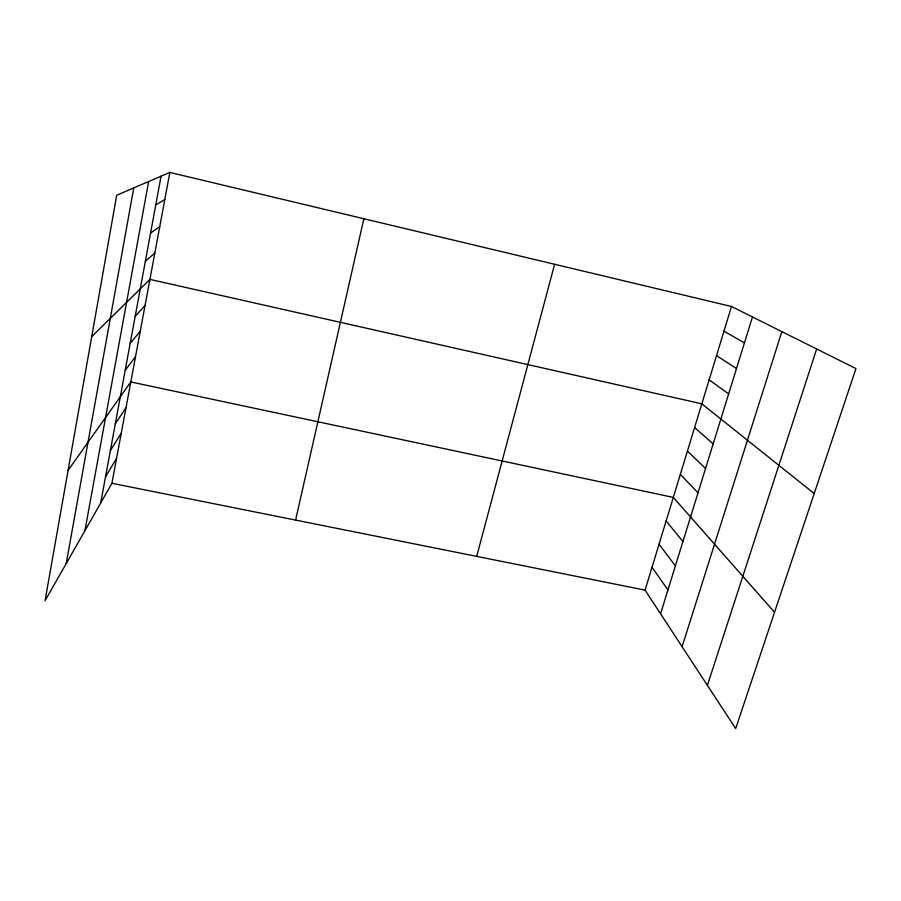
<?xml version="1.0" encoding="UTF-8"?>
<svg xmlns="http://www.w3.org/2000/svg" width="901" height="901" viewBox="0 0 901 901"><rect width="100%" height="100%" fill="white"/><g stroke="black" fill="none" stroke-linecap="round" stroke-linejoin="round"><path stroke-width="1.35" d="M66.201 563.609L133.742 187.926M84.908 530.734L148.642 181.529M100.675 503.051L161.065 176.202M111.927 483.285L169.85 172.429L731.488 306.498L855.95 368.599L735.689 728.571L645.06 590.121L111.927 483.285L45.05 600.753L116.702 195.235L169.85 172.429M295.596 520.091L363.869 218.74M476.697 556.379L554.622 264.275M645.06 590.121L731.488 306.498M660.557 613.795L752.47 316.961M682.091 646.693L781.831 331.613M707.409 685.368L816.644 348.991M105.496 476.911L116.567 458.339M110.384 450.477L121.263 433.144M115.317 423.763L126.016 407.68M68.093 470.367L130.803 381.945L673.306 497.397L774.545 612.275M125.216 370.221L135.51 356.706M130.161 343.416L140.263 331.196M135.173 316.319L145.072 305.428M91.722 336.636L149.915 279.389L701.834 403.828L814.211 493.545M145.354 261.211L154.826 253.068M150.535 233.19L159.781 226.478M155.76 204.854L164.793 199.594M723.965 331.196L744.44 342.876M716.52 355.647L736.5 368.52M709.132 379.85L728.639 393.906M694.592 427.558L713.164 443.878M687.429 451.063L705.551 468.486M680.334 474.343L698.005 492.847M666.143 520.924L682.924 541.535M659.048 544.215L675.39 565.873M652.02 567.281L667.934 589.952"/></g></svg>
